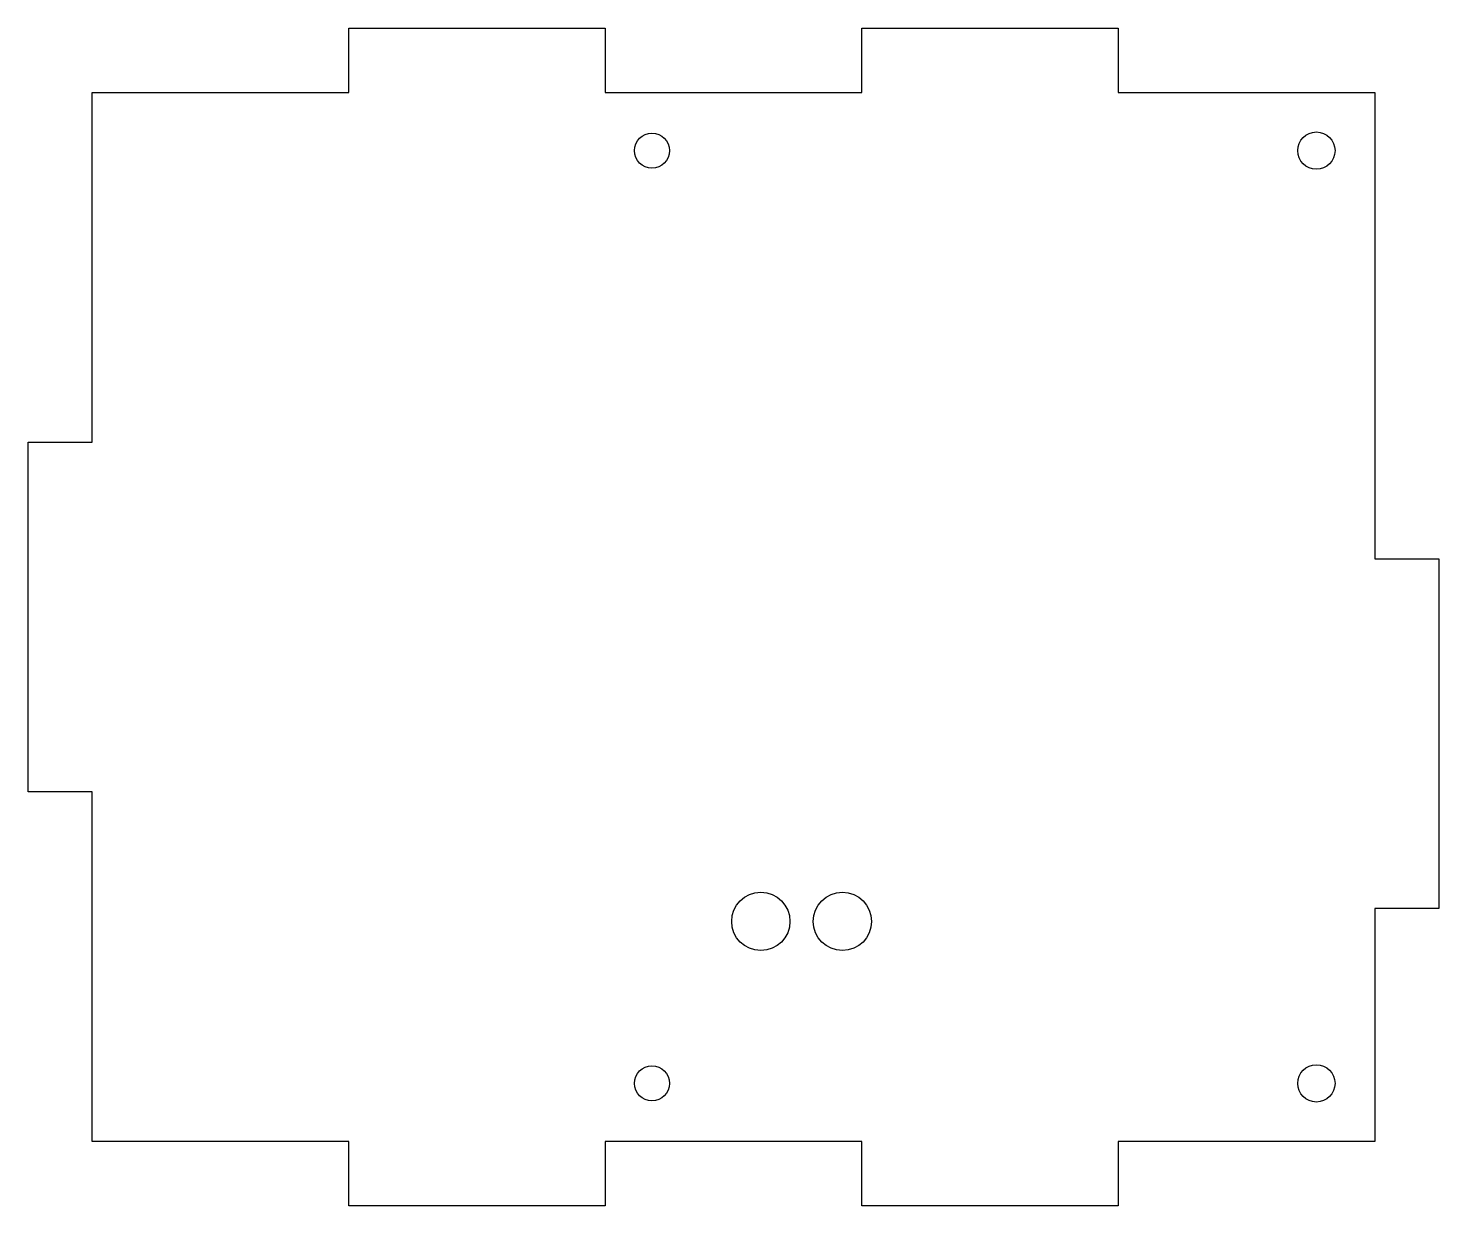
# Model space of a CAD drawing. Header units: millimetres. Extents: x -61 to 60, y -99 to 2.
import ezdxf

# ---------------------------------------------------------------- set-up
doc = ezdxf.new("R2010")
doc.units = ezdxf.units.MM
doc.layers.get('0').update_dxf_attribs({"linetype": 'CONTINUOUS'})

msp = doc.modelspace()

# ---------------------------------------------------------------- linework, layer by layer
msp.add_lwpolyline([(55, -43.5), (60.5, -43.5), (60.5, -73.5), (55, -73.5), (55, -93.5), (33, -93.5), (33, -99), (11, -99), (11, -93.5), (-11, -93.5), (-11, -99), (-33, -99), (-33, -93.5), (-55, -93.5), (-55, -63.5), (-60.5, -63.5), (-60.5, -33.5), (-55, -33.5), (-55, -3.5), (-33, -3.5), (-33, 2), (-11, 2), (-11, -3.5), (11, -3.5), (11, 2), (33, 2), (33, -3.5), (55, -3.5)], close=True)
for centre, radius in [((-7, -8.5), 1.5), ((50, -8.5), 1.6), ((2.3434, -74.611), 2.5), ((9.3434, -74.611), 2.5), ((-7, -88.5), 1.5), ((50, -88.5), 1.6)]:
    msp.add_circle(centre, radius)

doc.saveas('drawing.dxf')
